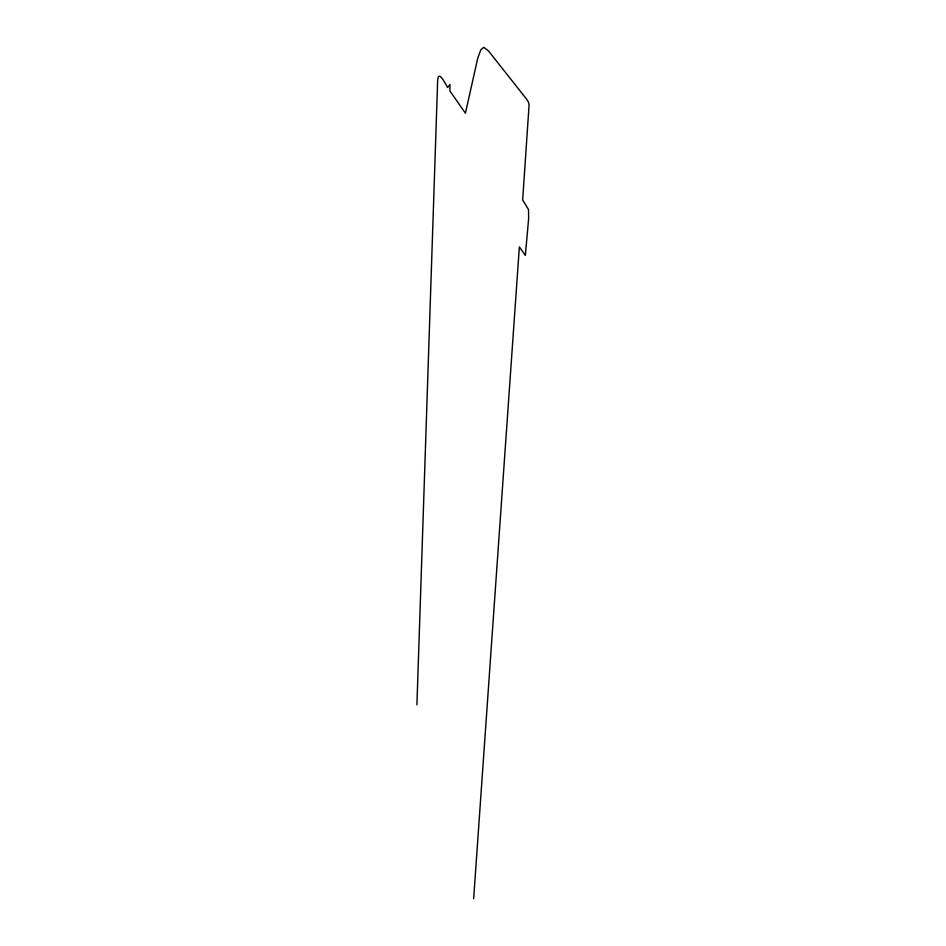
<?xml version="1.0" encoding="UTF-8"?>
<svg xmlns="http://www.w3.org/2000/svg" width="946" height="946" viewBox="0 0 946 946"><rect width="100%" height="100%" fill="white"/><g stroke="black" fill="none" stroke-linecap="round" stroke-linejoin="round"><path stroke-width="1.42" d="M416.914 704.865L437.229 93.276C437.974 79.866 435.846 65.676 447.624 87.517L449.965 84.431L449.906 90.934L465.408 113.236L477.789 57.99L480.828 49.783L483.773 47.3L488.491 50.918L526.544 99.094L528.495 102.156L529.062 105.313L522.665 199.949L528.507 209.551L528.637 218.644L525.349 255.361L519.366 246.906L473.65 898.7"/></g></svg>
